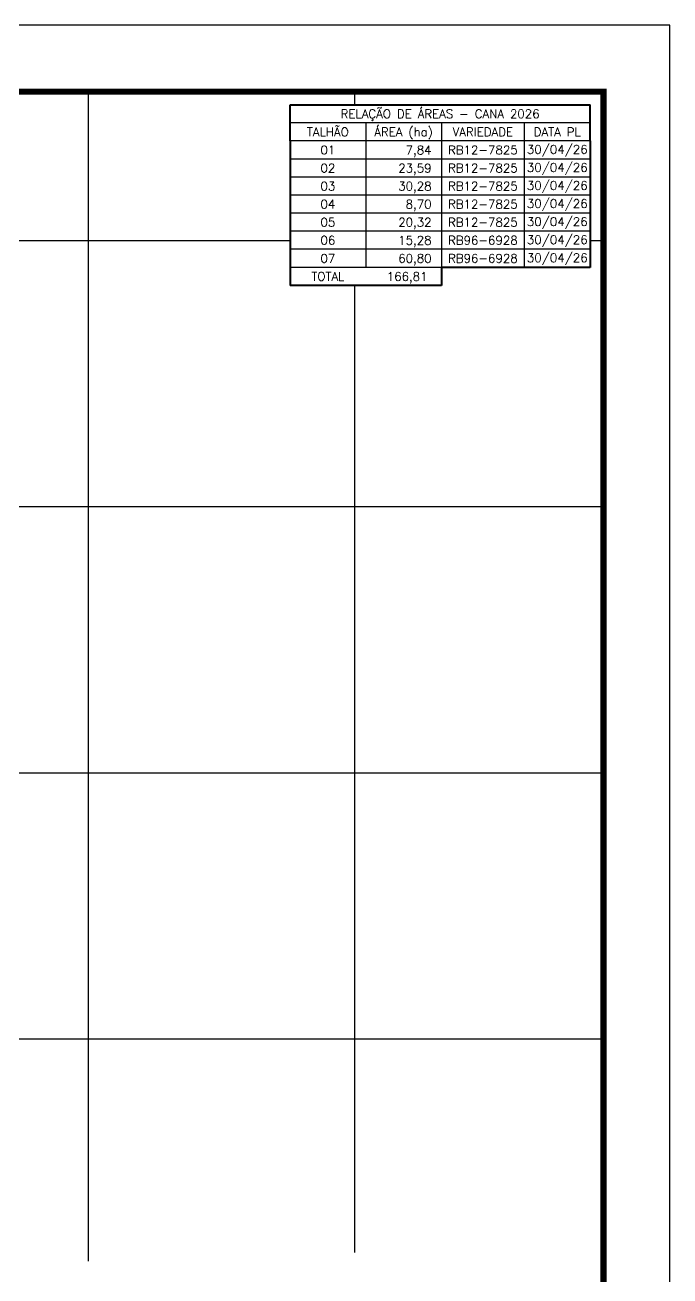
# Model space of a CAD drawing. Header units: millimetres. Extents: x 726035 to 731285, y 7803684 to 7811109.
# Drawn here: x 728861 to 731285, y 7806409 to 7811109 of the extents above; entities that cross this region are included whole.
import ezdxf
from ezdxf.enums import TextEntityAlignment as Align

# ---------------------------------------------------------------- set-up
doc = ezdxf.new("R2010")
doc.units = ezdxf.units.MM
doc.linetypes.add('LIN0', pattern=[0])
for name, color, linetype in [('MALHA', 8, 'Continuous'), ('MARGEM', 5, 'Continuous'), ('QUADRO_DE_AREAS_CANA_2026', 7, 'Continuous')]:
    doc.layers.add(name, color=color, linetype=linetype)
doc.styles.add('Simplex', font='simplex.shx')

msp = doc.modelspace()

# ---------------------------------------------------------------- linework, layer by layer
at = {"layer": 'MALHA'}
for points in [[(729100, 7806464.8), (729100, 7810859.4)], [(730100, 7810809.4), (730100, 7810859.4)], [(727748.8, 7810300), (729856.9, 7810300)], [(730985.3, 7810300), (731035.3, 7810300)], [(730100, 7806497.1), (730100, 7810130.9)], [(727992.1, 7809300), (731035.3, 7809300)], [(727874.4, 7808300), (731035.3, 7808300)], [(728034.3, 7807300), (731035.3, 7807300)]]:
    msp.add_lwpolyline(points, dxfattribs=at)
at = {"layer": 'MARGEM', "color": 174, "linetype": 'LIN0', "flags": 128}
msp.add_lwpolyline([(731285.3, 7803684.4), (731285.3, 7811109.4), (726035.3, 7811109.4), (726035.3, 7803684.4)], close=True, dxfattribs=at)
at = {"layer": 'MARGEM', "color": 174, "linetype": 'LIN0', "const_width": 22.7, "flags": 128}
msp.add_lwpolyline([(731035.3, 7804520.4), (731035.3, 7810859.4), (726285.3, 7810859.4), (726285.3, 7804520.4)], close=True, dxfattribs=at)
at = {"layer": 'QUADRO_DE_AREAS_CANA_2026', "color": 174, "linetype": 'ByBlock', "lineweight": 40}
for p, q in [((729856.9, 7810673.7), (729856.9, 7810809.4)), ((729856.9, 7810809.4), (730985.3, 7810809.4)), ((730985.3, 7810673.7), (730985.3, 7810809.4)), ((729856.9, 7810673.7), (729856.9, 7810130.9)), ((730985.3, 7810673.7), (730985.3, 7810198.7)), ((730426.1, 7810198.7), (730426.1, 7810130.9)), ((730985.3, 7810198.7), (730426.1, 7810198.7)), ((730426.1, 7810130.9), (729856.9, 7810130.9))]:
    msp.add_line(p, q, dxfattribs=at)
at = {"layer": 'QUADRO_DE_AREAS_CANA_2026', "linetype": 'Continuous'}
for p, q in [((730985.3, 7810741.5), (729856.9, 7810741.5)), ((730141.5, 7810741.5), (730141.5, 7810198.7)), ((730426.1, 7810741.5), (730426.1, 7810198.7)), ((730737.5, 7810741.5), (730737.5, 7810198.7)), ((730985.3, 7810673.7), (729856.9, 7810673.7)), ((730985.3, 7810605.8), (729856.9, 7810605.8)), ((730985.3, 7810538), (729856.9, 7810538)), ((730985.3, 7810470.1), (729856.9, 7810470.1)), ((730985.3, 7810402.3), (729856.9, 7810402.3)), ((730985.3, 7810334.4), (729856.9, 7810334.4)), ((730985.3, 7810266.6), (729856.9, 7810266.6)), ((730426.1, 7810198.7), (729856.9, 7810198.7))]:
    msp.add_line(p, q, dxfattribs=at)

# ---------------------------------------------------------------- texts
at = {"layer": 'QUADRO_DE_AREAS_CANA_2026', "linetype": 'Continuous', "style": 'Simplex'}
for s, p in [('RELAÇÃO DE ÁREAS - CANA 2026', (730421.1, 7810775.5)), ('TALHÃO', (729999.2, 7810707.6)), ('ÁREA (ha)', (730283.8, 7810707.6)), ('VARIEDADE', (730581.8, 7810707.6)), ('DATA PL', (730861.4, 7810707.6)), ('01', (729999.2, 7810639.8)), ('RB12-7825', (730581.8, 7810639.8)), ('30/04/26', (730861.4, 7810642)), ('30/04/26', (730861.4, 7810574.1)), ('02', (729999.2, 7810571.9)), ('RB12-7825', (730581.8, 7810571.9)), ('03', (729999.2, 7810504.1)), ('RB12-7825', (730581.8, 7810504.1)), ('30/04/26', (730861.4, 7810506.3)), ('30/04/26', (730861.4, 7810438.4)), ('04', (729999.2, 7810436.2)), ('RB12-7825', (730581.8, 7810436.2)), ('05', (729999.2, 7810368.3)), ('RB12-7825', (730581.8, 7810368.3)), ('30/04/26', (730861.4, 7810370.5)), ('06', (729999.2, 7810300.5)), ('RB96-6928', (730581.8, 7810300.5)), ('30/04/26', (730861.4, 7810302.7)), ('07', (729999.2, 7810232.6)), ('RB96-6928', (730581.8, 7810232.6)), ('30/04/26', (730861.4, 7810234.8)), ('TOTAL', (729999.2, 7810164.8))]:
    msp.add_text(s, height=32.5, dxfattribs=at).set_placement(p, align=Align.MIDDLE_CENTER)
for s, p in [('7,84', (730389.1, 7810623.3)), ('23,59', (730389.1, 7810555.5)), ('30,28', (730389.1, 7810487.6)), ('8,70', (730389.1, 7810419.8)), ('20,32', (730389.1, 7810351.9)), ('15,28', (730389.1, 7810284.1)), ('60,80', (730389.1, 7810216.2)), ('166,81', (730373.8, 7810148.4))]:
    msp.add_text(s, height=32.5, dxfattribs=at).set_placement(p, align=Align.RIGHT)

doc.saveas('drawing.dxf')
